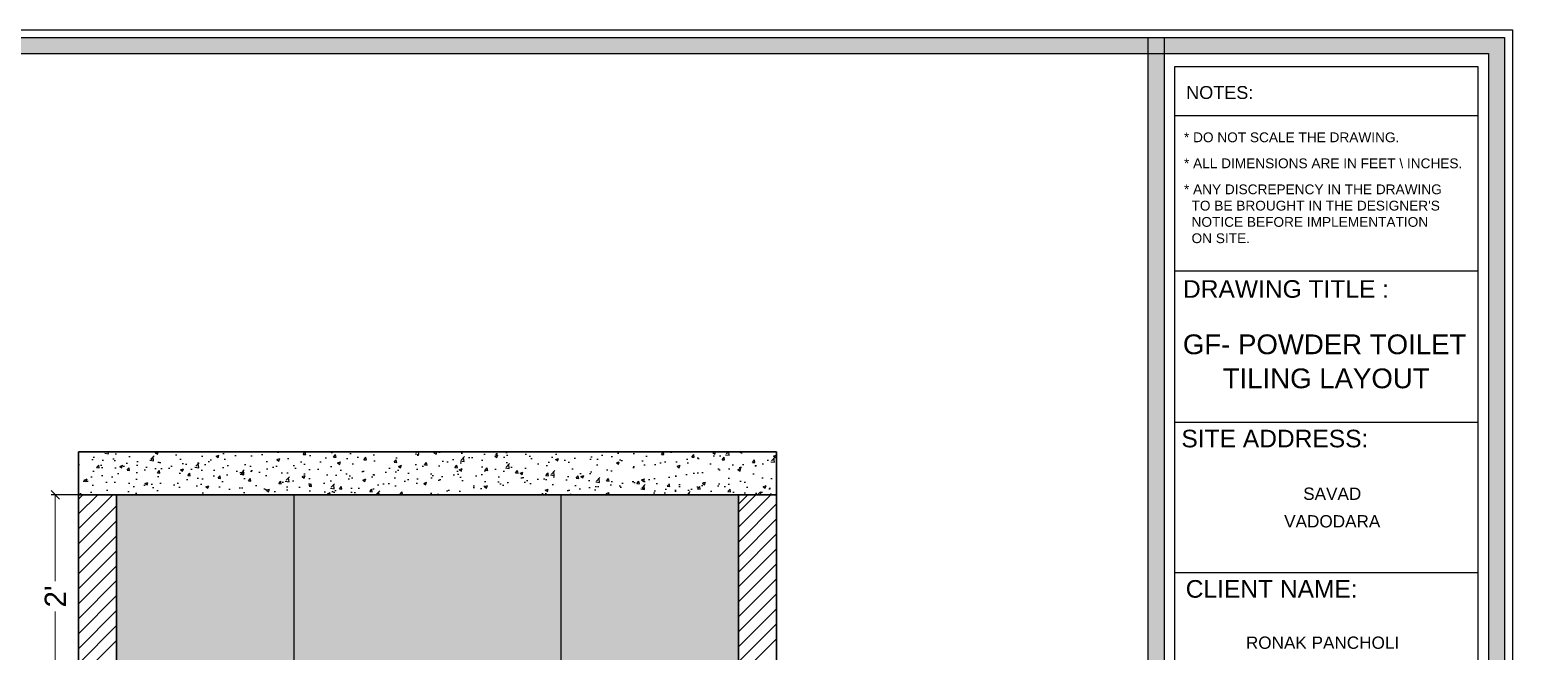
# Model space of a CAD drawing. Header units: millimetres. Extents: x 56222 to 3066687, y -650199 to -121287.
# Drawn here: x 149042.2 to 149217.5, y -182029.5 to -181956 of the extents above; entities that cross this region are included whole.
import ezdxf
from ezdxf.enums import TextEntityAlignment as Align

# ---------------------------------------------------------------- set-up
doc = ezdxf.new("R2010")
doc.units = ezdxf.units.MM
doc.header["$MEASUREMENT"] = 0
doc.header["$PDMODE"] = 35
doc.layers.get('Defpoints').update_dxf_attribs({"color": 220})
for name, color, linetype, lineweight in [('dim05', 1, 'Continuous', 13), ('NAME PLATE', 7, 'Continuous', 25), ('wall', 7, 'Continuous', 30), ('XX~SLAB ( BEAM )~ ( DIM )', 7, 'Continuous', 9)]:
    doc.layers.add(name, color=color, linetype=linetype, lineweight=lineweight)
doc.layers.add('hatch', color=253, linetype='Continuous', lineweight=0, transparency=0.4)
doc.styles.add('Arial', font='arial.ttf')
doc.styles.get("Standard").update_dxf_attribs({"font": 'arial.ttf', "height": 6})
doc.dimstyles.new('ISO-25', dxfattribs={"dimtxt": 2.5, "dimasz": 1, "dimexe": 0.5, "dimexo": 1, "dimtad": 0, "dimdec": 1, "dimlunit": 4, "dimtxsty": 'Standard', "dimblk": 'OBLIQUE', "dimcen": 2.5, "dimclrd": 1, "dimclre": 1, "dimclrt": 5, "dimadec": 0, "dimazin": 0, "dimtfac": 1, "dimtdec": 1, "dimtmove": 0, "dimatfit": 3, "dimfxl": 1, "dimlwd": -1, "dimarcsym": 0})

# ---------------------------------------------------------------- blocks, each defined once
blk = doc.blocks.new('_Oblique')
at = {"layer": 'wall', "color": 0, "lineweight": -2}
blk.add_line((-0.5, -0.5), (0.5, 0.5), dxfattribs=at)
blk = doc.blocks.new('*D745')
at = {"layer": 'Defpoints', "color": 0, "lineweight": 25, "transparency": 16777216}
for p in [(149045.26, -182010.97), (149052.51, -182010.97), (149052.51, -182034.97)]:
    blk.add_point(p, dxfattribs=at)
at = {"layer": 'dim05', "color": 1, "linetype": 'Continuous', "lineweight": -2, "transparency": 16777216}
for p, q in [((149051.51, -182010.97), (149044.76, -182010.97)), ((149051.51, -182034.97), (149044.76, -182034.97))]:
    blk.add_line(p, q, dxfattribs=at)
at = {"layer": 'dim05', "color": 1, "linetype": 'Continuous', "transparency": 16777216}
for p, q in [((149045.26, -182010.97), (149045.26, -182021.17)), ((149045.26, -182034.97), (149045.26, -182024.76))]:
    blk.add_line(p, q, dxfattribs=at)
at = {"layer": 'dim05', "color": 1, "transparency": 16777216}
for p, rotation in [((149045.26, -182010.97), 90), ((149045.26, -182034.97), 270)]:
    blk.add_blockref('_Oblique', p, dxfattribs=dict(at, rotation=rotation))
at = {"layer": 'dim05', "color": 5, "lineweight": 25, "transparency": 16777216, "insert": (149045.26, -182022.97), "char_height": 2.5, "attachment_point": 5, "rotation": 90, "style": 'Arial'}
blk.add_mtext("2'", dxfattribs=at)

msp = doc.modelspace()

# ---------------------------------------------------------------- hatches: boundary and pattern name
at = {"layer": 'hatch', "linetype": 'Continuous', "lineweight": 25}
h = msp.add_hatch(dxfattribs=at)
h.set_pattern_fill('AR-CONC', color=256, scale=0.5)
h.set_pattern_definition([(50, (-577.394, -647.501), (3.586300913, -0.313760675), [0.375, -4.125]), (355, (-577.394, -647.501), (-0.69375667, 3.76096067), [0.3, -3.3]), (100.4514445, (-577.095, -647.5272), (2.892544234, 3.447199955), [0.31870096, -3.50571056]), (46.1842, (-577.394, -646.501), (5.33620665, -0.8275964), [0.5625, -6.1875]), (96.6356355, (-576.949, -646.57), (4.67330973, 4.870593), [0.47805171, -5.2585688]), (351.184164, (-577.394, -646.501), (4.67330973, 4.870593), [0.45, -4.95]), (21, (-576.894, -646.751), (2.98453526, -2.013094453), [0.375, -4.125]), (326, (-576.894, -646.751), (1.21657666, 3.625750225), [0.3, -3.3]), (71.4514447, (-576.645, -646.9188), (4.201111884, 1.612655764), [0.31870095, -3.50571056]), (37.5, (-577.3939, -647.501), (0.0607992766, 1.664469269), [0, -3.26, 0, -3.35, 0, -3.3125]), (7.5, (-577.3939, -647.501), (1.315347687, 1.97205856), [0, -1.91, 0, -3.185, 0, -1.2625]), (327.5, (-578.5089, -647.501), (2.669112181, -0.112774359), [0, -1.25, 0, -3.9, 0, -5.175]), (317.5, (-579.0089, -647.501), (2.915930847, 0.500524912), [0, -1.625, 0, -2.59, 0, -3.675])])
h.paths.add_polyline_path([(149130.51, -182005.906), (149048.01, -182005.906), (149048.01, -182010.966), (149130.51, -182010.966)])
at = {"layer": 'hatch', "linetype": 'Continuous', "lineweight": 25, "true_color": 0xdfc29f}
h = msp.add_hatch(dxfattribs=at)
h.set_pattern_fill('BOX', color=9, scale=2, angle=90)
h.set_pattern_definition([(180, (84.064, 139.1004), (-2e-16, -2), []), (180, (84.064, 139.6004), (-2e-16, -2), []), (90, (84.064, 139.1004), (-2, 1e-16), [-0.5, 0.5]), (90, (83.564, 139.1004), (-2, 1e-16), [-0.5, 0.5]), (90, (83.064, 139.1004), (-2, 1e-16), [0.5, -0.5]), (90, (82.564, 139.1004), (-2, 1e-16), [0.5, -0.5]), (180, (84.064, 140.1004), (-2e-16, -2), [0.5, -0.5]), (180, (84.064, 140.6004), (-2e-16, -2), [0.5, -0.5])])
h.paths.add_polyline_path([(148980.97, -182034.966), (148962.22, -182034.966), (148962.22, -182034.966), (148962.22, -182090.466), (148980.97, -182090.466)])
h.paths.add_polyline_path([(148999.72, -182034.966), (148980.97, -182034.966), (148980.97, -182090.466), (148999.72, -182090.466)])
h.paths.add_polyline_path([(149105.008, -182034.966), (149073.512, -182034.966), (149073.512, -182090.466), (149105.008, -182090.466)])
h.paths.add_polyline_path([(149126.01, -182034.966), (149105.008, -182034.966), (149105.008, -182090.466), (149126.01, -182090.466)])
h.paths.add_polyline_path([(149126.01, -182010.966), (149105.008, -182010.966), (149105.008, -182034.966), (149126.01, -182034.966)])
h.paths.add_polyline_path([(149105.008, -182010.966), (149073.512, -182010.966), (149073.512, -182034.966), (149105.008, -182034.966)])
h.paths.add_polyline_path([(149073.512, -182010.966), (149052.51, -182010.966), (149052.51, -182034.966), (149073.512, -182034.966)])
at = {"layer": 'NAME PLATE', "true_color": 0xd39e00}
h = msp.add_hatch(color=42, dxfattribs=at)
h.paths.add_polyline_path([(148949.945, -181956.97), (148949.945, -182144.619), (149216.539, -182144.619), (149216.539, -181956.97)])
h.paths.add_polyline_path([(148951.816, -181958.841), (149214.668, -181958.841), (149214.668, -182142.748), (148951.816, -182142.748)], flags=16)
msp.add_hatch(color=42, dxfattribs=at).paths.add_polyline_path([(149174.442, -182142.748), (149176.313, -182142.748), (149176.313, -181956.97), (149174.442, -181956.97)])

# ---------------------------------------------------------------- linework, layer by layer
at = {"layer": 'dim05', "color": 1, "lineweight": 35}
for p, q in [((149048.01, -182005.906), (149130.51, -182005.906)), ((149048.01, -182005.906), (149048.01, -182010.966)), ((149130.51, -182005.906), (149130.51, -182010.966)), ((149048.01, -182010.966), (149130.51, -182010.966))]:
    msp.add_line(p, q, dxfattribs=at)
at = {"layer": 'hatch', "linetype": 'Continuous', "lineweight": 25}
for p, q in [((149048.01, -182011.465), (149048.509, -182010.966)), ((149048.01, -182013.233), (149050.276, -182010.966)), ((149048.01, -182015), (149052.044, -182010.966)), ((149126.01, -182012.088), (149127.132, -182010.966)), ((149126.01, -182013.014), (149128.058, -182010.966)), ((149126.01, -182014.782), (149129.826, -182010.966)), ((149048.01, -182016.768), (149052.51, -182012.268)), ((149126.01, -182016.55), (149130.51, -182012.05)), ((149048.01, -182018.536), (149052.51, -182014.036)), ((149126.01, -182018.318), (149130.51, -182013.818)), ((149048.01, -182020.304), (149052.51, -182015.804)), ((149126.01, -182020.085), (149130.51, -182015.585)), ((149048.01, -182022.071), (149052.51, -182017.571)), ((149126.01, -182021.853), (149130.51, -182017.353)), ((149048.01, -182023.839), (149052.51, -182019.339)), ((149126.01, -182023.621), (149130.51, -182019.121)), ((149048.01, -182025.607), (149052.51, -182021.107)), ((149126.01, -182025.389), (149130.51, -182020.889)), ((149048.01, -182027.375), (149052.51, -182022.875)), ((149126.01, -182027.156), (149130.51, -182022.656)), ((149048.01, -182029.143), (149052.51, -182024.643)), ((149126.01, -182028.924), (149130.51, -182024.424)), ((149048.01, -182030.91), (149052.51, -182026.41)), ((149126.01, -182030.692), (149130.51, -182026.192)), ((149048.01, -182032.678), (149052.51, -182028.178)), ((149126.01, -182032.46), (149130.51, -182027.96))]:
    msp.add_line(p, q, dxfattribs=at)
at = {"layer": 'NAME PLATE', "color": 42, "true_color": 0xd39e00}
for p, q in [((149213.402, -181966.204), (149177.579, -181966.204)), ((149213.402, -181984.551), (149177.579, -181984.551)), ((149213.402, -182002.417), (149177.579, -182002.417)), ((149213.402, -182020.173), (149177.579, -182020.173))]:
    msp.add_line(p, q, dxfattribs=at)
for points in [[(148949.01, -181956.034), (149217.475, -181956.034), (149217.475, -182145.554), (148949.01, -182145.554)], [(148949.945, -181956.97), (149216.539, -181956.97), (149216.539, -182144.619), (148949.945, -182144.619)], [(149174.442, -182142.748), (149174.442, -181956.97), (149176.313, -181956.97), (149176.313, -182142.748)], [(148951.816, -181958.841), (149214.668, -181958.841), (149214.668, -182142.748), (148951.816, -182142.748)], [(149177.579, -182141.208), (149177.579, -181960.381), (149213.402, -181960.381), (149213.402, -182141.208)]]:
    msp.add_lwpolyline(points, close=True, dxfattribs=at)
at = {"layer": 'wall', "lineweight": 30}
for p, q in [((149048.01, -182010.966), (149048.01, -182093.466, -0.126)), ((149052.51, -182010.966), (149052.51, -182093.466, -0.126)), ((149126.01, -182010.966), (149126.01, -182093.466)), ((149130.51, -182010.966, 0.01), (149130.51, -182093.466))]:
    msp.add_line(p, q, dxfattribs=at)
at = {"layer": 'XX~SLAB ( BEAM )~ ( DIM )', "color": 27, "lineweight": 25, "true_color": 0x7d5120}
for points in [[(149073.512, -182010.966), (149052.51, -182010.966), (149052.51, -182034.966), (149073.512, -182034.966)], [(149073.512, -182010.966), (149105.008, -182010.966), (149105.008, -182034.966), (149073.512, -182034.966)], [(149126.01, -182010.966), (149105.008, -182010.966), (149105.008, -182034.966), (149126.01, -182034.966)]]:
    msp.add_lwpolyline(points, close=True, dxfattribs=at)

# ---------------------------------------------------------------- texts
at = {"layer": 'NAME PLATE', "style": 'Arial'}
for s, height, p in [('NOTES:', 1.527, (149182.893, -181964.216)), ('DRAWING TITLE : ', 2.07821, (149191.127, -181987.697)), ('GF- POWDER TOILET', 2.33357, (149195.285, -181994.36)), ('TILING LAYOUT', 2.33357, (149195.469, -181998.382)), ('SITE ADDRESS:', 2.07821, (149189.409, -182005.361)), (' SAVAD ', 1.4498, (149196.187, -182011.565)), ('VADODARA', 1.4498, (149196.187, -182014.82)), ('CLIENT NAME:', 2.07821, (149189.031, -182023.117)), ('RONAK PANCHOLI    ', 1.44977, (149196.166, -182029.155))]:
    msp.add_text(s, height=height, dxfattribs=at).set_placement(p, align=Align.CENTER)
at = {"layer": 'NAME PLATE', "char_height": 1.1549, "width": 44.61963, "attachment_point": 1, "style": 'Arial'}
for s, insert in [('* DO NOT SCALE THE DRAWING.', (149178.663, -181968.169, 0)), ('* ALL DIMENSIONS ARE IN FEET \\\\ INCHES.', (149178.663, -181971.241, 0)), ("* ANY DISCREPENCY IN THE DRAWING \\P  TO BE BROUGHT IN THE DESIGNER'S\\P  NOTICE BEFORE IMPLEMENTATION \\P  ON SITE.", (149178.663, -181974.312, 0))]:
    msp.add_mtext(s, dxfattribs=dict(at, insert=insert))

# ---------------------------------------------------------------- dimensions: what is measured, and where the dimension line sits
at = {"layer": 'dim05', "color": 27, "lineweight": 25, "true_color": 0x7d5120}
dim = msp.add_linear_dim(base=(149045.263, -182010.966), p1=(149052.514, -182034.966), p2=(149052.514, -182010.966), angle=90, dimstyle='ISO-25', override={"dimdec": 0, "dimtxsty": 'Arial', "dimtmove": 1}, dxfattribs=at)
dim.commit()
dim.dimension.update_dxf_attribs({"geometry": '*D745', "text_midpoint": (149045.263, -182022.966)})

doc.saveas('drawing.dxf')
